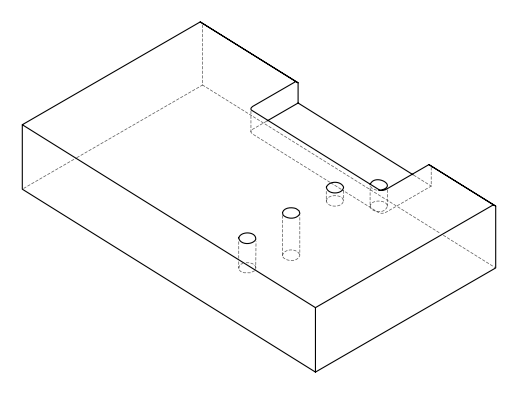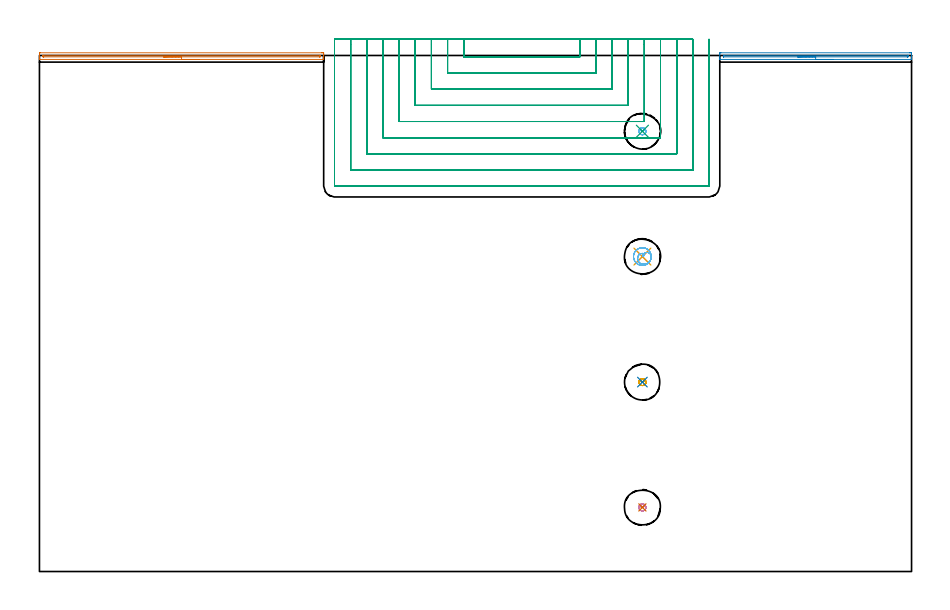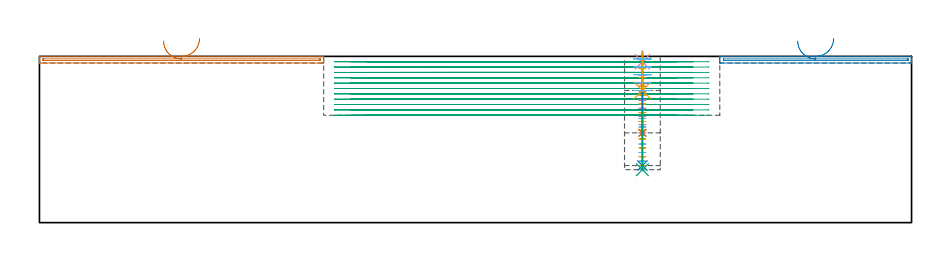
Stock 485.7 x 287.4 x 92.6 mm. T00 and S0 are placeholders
(PLAN: 12 operations, 6 tool changes, 103.2 min)
(1 AREA_MILL | FG_CHAMFER_SURFACE | UGT0205_001 | 2.69 min | 1104 mm3)
(2 AREA_MILL_1 | FG_CHAMFER_SURFACE_1 | UGT0205_001 | 1.86 min | 749 mm3)
(3 MILL_SLOT | SLOT_PARTIAL_RECTANGULAR | NXT0201_011 | Follow Part, ap 3, ae 75% | 94.59 min | 569581 mm3)
(4 MILL_BLIND_HOLE_FROM_SOLID_MATERIAL | STEP1POCKET | NXT0201_012 | Spiral | 0.75 min | 13242 mm3)
(5 MILL_BLIND_HOLE_FROM_SOLID_MATERIAL_1 | STEP1POCKET_1 | NXT0201_012 | Spiral | 0.97 min | 18900 mm3)
(6 MILL_BLIND_HOLE_FROM_SOLID_MATERIAL_2 | STEP1POCKET_3 | NXT0201_012 | Spiral | 0.53 min | 9418 mm3)
(7 BORE_BLIND_HOLE | STEP1POCKET | UGT0332_076 | 0.18 min | 0 mm3)
(8 BORE_BLIND_HOLE_1 | STEP1POCKET_1 | UGT0332_076 | 0.25 min | 0 mm3)
(9 BORE_BLIND_HOLE_2 | STEP1POCKET_3 | UGT0332_076 | 0.14 min | 0 mm3)
(10 SPOT_DRILL | STEP1POCKET_2 | NXT0321_9005460120000 | 0.05 min | 185 mm3)
(11 DRILL_BLIND_HOLE_INTO_CENTER | STEP1POCKET_2 | NXT0301_128 | 0.09 min | 1833 mm3)
(12 MILL_ROUGH_BLIND_HOLE_CONTOUR | STEP1POCKET_2 | NXT0201_010 | Spiral | 1.16 min | 3881 mm3)
(TOOL UGT0205_001 | Chamfer Mill 20 x 3 x 45 deg. | D20 FL50 Z2)
(TOOL NXT0201_011 | ENDMILL 12mm [2P460-1200-NA 1630] | D12 FL38 Z6)
(TOOL NXT0201_012 | ENDMILL 16mm [2P460-1600-NA 1630] | D16 FL38 Z6)
(TOOL UGT0332_076 | 19.75 mm Rough Boring Bar | D19.75)
(TOOL NXT0321_9005460120000 | NC Spot Drill, 142deg, 12mm, Carbide, Uncoated | D12 PA142 FL30 Z2)
(TOOL NXT0301_128 | Carbide Drill 12mm [861.1-1200-036A1-GP GC34] | D12 PA150 FL37.4 Z2)
(TOOL NXT0201_010 | ENDMILL 10mm [2P460-1000-NA 1630] | D10 FL30 Z6)
(OP 1 AREA_MILL)
G17 G21 G94 G90
T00 M6
G54
G17 G0 G90 X89.15 Y285.2 S1061 M3
G43 Z102.6 H0
G94 G1 X89.112 Z101.728 F250.
X88.998 Z100.863
X88.809 Z100.012
X88.547 Z99.18
X88.213 Z98.374
X87.81 Z97.6
X87.341 Z96.864
X86.81 Z96.172
X86.221 Z95.529
X85.578 Z94.939
X84.886 Z94.408
X84.15 Z93.94
X83.376 Z93.537
X82.57 Z93.203
X81.738 Z92.941
X80.886 Z92.752
X80.022 Z92.638
X79.15 Z92.6
X0.16 Y285.201 Z92.599
X0.097 Y285.199 Z92.597
X0.009 Y285.206 Z92.585
X0.003 Y285.218 Z92.573
X0. Y285.228 Z92.563
Y285.571 Z92.228
Y285.97 Z91.83
Y286.607 Z91.188
Y287.812 Z89.985
X0.004 Y288.38 Z89.414
X0.008 Y288.89 Z88.904
X0.089 Y288.894 Z88.902
X0.607 Y288.9 Z88.9
X157.169
X157.693 Y288.899 Z88.901
X158.211 Y288.893 Z88.902
X158.292 Y288.89 Z88.904
X158.3 Y288.38 Z89.414
Y287.812 Z89.985
Y287.493 Z90.303
Y286.925 Z90.871
Y286.607 Z91.188
Y285.97 Z91.83
Y285.574 Z92.225
Y285.228 Z92.563
X158.291 Y285.203 Z92.588
X158.14 Y285.2 Z92.6
X79.15
Y286.614 Z91.186
X2.392
X2.17 Y286.616 Z91.184
X2.063 Y286.619 Z91.181
X2.017 Y286.621 Z91.179
X2.01 Y286.652 Z91.148
X2.006 Y286.75 Z91.05
X2.002 Y286.994 Z90.806
X2.009 Y287.341 Z90.459
X2.013 Y287.479 Z90.321
X2.059 Y287.481 Z90.319
X2.169 Y287.484 Z90.316
X2.39 Y287.486 Z90.314
X155.908
X156.13 Y287.484 Z90.316
X156.237 Y287.481 Z90.319
X156.283 Y287.479 Z90.321
X156.29 Y287.449 Z90.351
X156.294 Y287.35 Z90.45
X156.299 Y287.106 Z90.694
X156.295 Y286.856 Z90.944
X156.29 Y286.662 Z91.138
X156.283 Y286.621 Z91.179
X156.237 Y286.619 Z91.181
X156.128 Y286.616 Z91.184
X155.908 Y286.614 Z91.186
X79.15
X78.278 Z91.224
X77.413 Z91.338
X76.562 Z91.526
X75.73 Z91.789
X74.924 Z92.123
X74.15 Z92.525
X73.414 Z92.994
X72.722 Z93.525
X72.079 Z94.115
X71.49 Z94.758
X70.958 Z95.45
X70.49 Z96.186
X70.087 Z96.96
X69.753 Z97.766
X69.491 Z98.598
X69.302 Z99.449
X69.188 Z100.314
X69.15 Z101.186
G0 Z102.6
M5
M2
(OP 2 AREA_MILL_1)
G17 G21 G94 G90
T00 M6
G54
G17 G0 G90 X442.3 Y285.2 S1061 M3
G43 Z102.6 H0
G94 G1 X442.262 Z101.728 F250.
X442.148 Z100.863
X441.959 Z100.012
X441.697 Z99.18
X441.363 Z98.374
X440.96 Z97.6
X440.492 Z96.864
X439.96 Z96.172
X439.371 Z95.529
X438.728 Z94.939
X438.036 Z94.408
X437.3 Z93.94
X436.526 Z93.537
X435.72 Z93.203
X434.888 Z92.941
X434.037 Z92.752
X433.172 Z92.638
X432.3 Z92.6
X379.085
X378.909 Y285.203 Z92.588
X378.9 Y285.232 Z92.559
Y285.631 Z92.169
Y285.873 Z91.927
Y286.607 Z91.188
Y287.86 Z89.937
X378.904 Y288.38 Z89.415
X378.909 Y288.891 Z88.905
X379.013 Y288.894 Z88.902
X379.532 Y288.9 Z88.9
X484.543
X485.068 Y288.899 Z88.901
X485.587 Y288.894 Z88.902
X485.691 Y288.891 Z88.905
X485.7 Y288.38 Z89.415
Y286.974 Z90.823
Y286.607 Z91.188
Y285.873 Z91.927
Y285.631 Z92.169
Y285.232 Z92.559
X485.691 Y285.203 Z92.588
X485.515 Y285.2 Z92.6
X432.3
Y286.614 Z91.186
X381.098 Y286.615 Z91.185
X380.99 Y286.616 Z91.184
X380.937 Y286.619 Z91.181
X380.916 Y286.621 Z91.179
X380.91 Y286.632 Z91.168
X380.906 Y286.755 Z91.045
X380.902 Y287.022 Z90.778
X380.91 Y287.417 Z90.383
X380.914 Y287.48 Z90.32
X380.933 Y287.482 Z90.318
X380.987 Y287.484 Z90.316
X381.098 Y287.485 Z90.315
X381.319 Y287.486 Z90.314
X483.502 Y287.485 Z90.315
X483.61 Y287.484 Z90.316
X483.663 Y287.482 Z90.318
X483.684 Y287.479 Z90.321
X483.69 Y287.468 Z90.332
X483.694 Y287.345 Z90.455
X483.699 Y287.077 Z90.723
X483.695 Y286.841 Z90.959
X483.69 Y286.634 Z91.166
X483.684 Y286.621 Z91.179
X483.663 Y286.619 Z91.181
X483.609 Y286.616 Z91.184
X483.499 Y286.615 Z91.185
X483.279 Y286.614 Z91.186
X432.3
X431.428 Z91.224
X430.564 Z91.338
X429.712 Z91.527
X428.88 Z91.789
X428.074 Z92.123
X427.3 Z92.526
X426.564 Z92.994
X425.872 Z93.525
X425.229 Z94.115
X424.64 Z94.758
X424.109 Z95.45
X423.64 Z96.186
X423.237 Z96.96
X422.903 Z97.766
X422.641 Z98.598
X422.452 Z99.449
X422.338 Z100.314
X422.3 Z101.186
G0 Z102.6
M5
M2
(OP 3 MILL_SLOT)
G17 G21 G94 G90
T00 M6
G54
G17 G0 G90 X236.3 Y296.4 S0 M3
G43 Z102.6 H1
Z89.618
G94 G1 Y293.4 F250.
Y286.6 F500.
X300.9
Y293.4
Y296.4 F250.
X227.3
Y293.4
Y277.6 F500.
X309.9
Y293.4
Y296.4 F250.
X218.3
Y293.4
Y268.6 F500.
X318.9
Y293.4
Y296.4 F250.
X209.3
Y293.4
Y259.6 F500.
X327.9
Y293.4
Y296.4 F250.
X200.3
Y293.4
Y250.6 F500.
X336.9
Y293.4
Y296.4 F250.
X191.3
Y293.4
Y241.6 F500.
X345.9
Y293.4
Y296.4 F250.
X182.3
Y293.4
Y232.6 F500.
X354.9
Y293.4
Y296.4 F250.
X173.3
Y293.4
Y223.6 F500.
X363.9
Y293.4
Y296.4 F250.
X164.3
Y293.4
Y214.9 F500.
G3 X164.6 Y214.6 R0.3
G1 X372.6
G3 X372.9 Y214.9 R0.3
G1 Y293.4
Y296.4 F250.
G0 X236.3 Z86.636
G1 Y293.4
Y286.6 F500.
X300.9
Y293.4
Y296.4 F250.
X227.3
Y293.4
Y277.6 F500.
X309.9
Y293.4
Y296.4 F250.
X218.3
Y293.4
Y268.6 F500.
X318.9
Y293.4
Y296.4 F250.
X209.3
Y293.4
Y259.6 F500.
X327.9
Y293.4
Y296.4 F250.
X200.3
Y293.4
Y250.6 F500.
X336.9
Y293.4
Y296.4 F250.
X191.3
Y293.4
Y241.6 F500.
X345.9
Y293.4
Y296.4 F250.
X182.3
Y293.4
Y232.6 F500.
X354.9
Y293.4
Y296.4 F250.
X173.3
Y293.4
Y223.6 F500.
X363.9
Y293.4
Y296.4 F250.
X164.3
Y293.4
Y214.9 F500.
G3 X164.6 Y214.6 R0.3
G1 X372.6
G3 X372.9 Y214.9 R0.3
G1 Y293.4
Y296.4 F250.
G0 X236.3 Z83.654
G1 Y293.4
Y286.6 F500.
X300.9
Y293.4
Y296.4 F250.
X227.3
Y293.4
Y277.6 F500.
X309.9
Y293.4
Y296.4 F250.
X218.3
Y293.4
Y268.6 F500.
X318.9
Y293.4
Y296.4 F250.
X209.3
Y293.4
Y259.6 F500.
X327.9
Y293.4
Y296.4 F250.
X200.3
Y293.4
Y250.6 F500.
X336.9
Y293.4
Y296.4 F250.
X191.3
Y293.4
Y241.6 F500.
X345.9
Y293.4
Y296.4 F250.
X182.3
Y293.4
Y232.6 F500.
X354.9
Y293.4
Y296.4 F250.
X173.3
Y293.4
Y223.6 F500.
X363.9
Y293.4
Y296.4 F250.
X164.3
Y293.4
Y214.9 F500.
G3 X164.6 Y214.6 R0.3
G1 X372.6
G3 X372.9 Y214.9 R0.3
G1 Y293.4
Y296.4 F250.
G0 X236.3 Z80.673
G1 Y293.4
Y286.6 F500.
X300.9
Y293.4
Y296.4 F250.
X227.3
Y293.4
Y277.6 F500.
X309.9
Y293.4
Y296.4 F250.
X218.3
Y293.4
Y268.6 F500.
X318.9
Y293.4
Y296.4 F250.
X209.3
Y293.4
Y259.6 F500.
X327.9
Y293.4
Y296.4 F250.
X200.3
Y293.4
Y250.6 F500.
X336.9
Y293.4
Y296.4 F250.
X191.3
Y293.4
Y241.6 F500.
X345.9
Y293.4
Y296.4 F250.
X182.3
Y293.4
Y232.6 F500.
X354.9
Y293.4
Y296.4 F250.
X173.3
Y293.4
Y223.6 F500.
X363.9
Y293.4
Y296.4 F250.
X164.3
Y293.4
Y214.9 F500.
G3 X164.6 Y214.6 R0.3
G1 X372.6
G3 X372.9 Y214.9 R0.3
G1 Y293.4
Y296.4 F250.
G0 X236.3 Z77.691
G1 Y293.4
Y286.6 F500.
X300.9
Y293.4
Y296.4 F250.
X227.3
Y293.4
Y277.6 F500.
X309.9
Y293.4
Y296.4 F250.
X218.3
Y293.4
Y268.6 F500.
X318.9
Y293.4
Y296.4 F250.
X209.3
Y293.4
Y259.6 F500.
X327.9
Y293.4
Y296.4 F250.
X200.3
Y293.4
Y250.6 F500.
X336.9
Y293.4
Y296.4 F250.
X191.3
Y293.4
Y241.6 F500.
X345.9
Y293.4
Y296.4 F250.
X182.3
Y293.4
Y232.6 F500.
X354.9
Y293.4
Y296.4 F250.
X173.3
Y293.4
Y223.6 F500.
X363.9
Y293.4
Y296.4 F250.
X164.3
Y293.4
Y214.9 F500.
G3 X164.6 Y214.6 R0.3
G1 X372.6
G3 X372.9 Y214.9 R0.3
G1 Y293.4
Y296.4 F250.
G0 X236.3 Z74.709
G1 Y293.4
Y286.6 F500.
X300.9
Y293.4
Y296.4 F250.
X227.3
Y293.4
Y277.6 F500.
X309.9
Y293.4
Y296.4 F250.
X218.3
Y293.4
Y268.6 F500.
X318.9
Y293.4
Y296.4 F250.
X209.3
Y293.4
Y259.6 F500.
X327.9
Y293.4
Y296.4 F250.
X200.3
Y293.4
Y250.6 F500.
X336.9
Y293.4
Y296.4 F250.
X191.3
Y293.4
Y241.6 F500.
X345.9
Y293.4
Y296.4 F250.
X182.3
Y293.4
Y232.6 F500.
X354.9
Y293.4
Y296.4 F250.
X173.3
Y293.4
Y223.6 F500.
X363.9
Y293.4
Y296.4 F250.
X164.3
Y293.4
Y214.9 F500.
G3 X164.6 Y214.6 R0.3
G1 X372.6
G3 X372.9 Y214.9 R0.3
G1 Y293.4
Y296.4 F250.
G0 X236.3 Z71.727
G1 Y293.4
Y286.6 F500.
X300.9
Y293.4
Y296.4 F250.
X227.3
Y293.4
Y277.6 F500.
X309.9
Y293.4
Y296.4 F250.
X218.3
Y293.4
Y268.6 F500.
X318.9
Y293.4
Y296.4 F250.
X209.3
Y293.4
Y259.6 F500.
X327.9
Y293.4
Y296.4 F250.
X200.3
Y293.4
Y250.6 F500.
X336.9
Y293.4
Y296.4 F250.
X191.3
Y293.4
Y241.6 F500.
X345.9
Y293.4
Y296.4 F250.
X182.3
Y293.4
Y232.6 F500.
X354.9
Y293.4
Y296.4 F250.
X173.3
Y293.4
Y223.6 F500.
X363.9
Y293.4
Y296.4 F250.
X164.3
Y293.4
Y214.9 F500.
G3 X164.6 Y214.6 R0.3
G1 X372.6
G3 X372.9 Y214.9 R0.3
G1 Y293.4
Y296.4 F250.
G0 X236.3 Z68.745
G1 Y293.4
Y286.6 F500.
X300.9
Y293.4
Y296.4 F250.
X227.3
Y293.4
Y277.6 F500.
X309.9
Y293.4
Y296.4 F250.
X218.3
Y293.4
Y268.6 F500.
X318.9
Y293.4
Y296.4 F250.
X209.3
Y293.4
Y259.6 F500.
X327.9
Y293.4
Y296.4 F250.
X200.3
Y293.4
Y250.6 F500.
X336.9
Y293.4
Y296.4 F250.
X191.3
Y293.4
Y241.6 F500.
X345.9
Y293.4
Y296.4 F250.
X182.3
Y293.4
Y232.6 F500.
X354.9
Y293.4
Y296.4 F250.
X173.3
Y293.4
Y223.6 F500.
X363.9
Y293.4
Y296.4 F250.
X164.3
Y293.4
Y214.9 F500.
G3 X164.6 Y214.6 R0.3
G1 X372.6
G3 X372.9 Y214.9 R0.3
G1 Y293.4
Y296.4 F250.
G0 X236.3 Z65.764
G1 Y293.4
Y286.6 F500.
X300.9
Y293.4
Y296.4 F250.
X227.3
Y293.4
Y277.6 F500.
X309.9
Y293.4
Y296.4 F250.
X218.3
Y293.4
Y268.6 F500.
X318.9
Y293.4
Y296.4 F250.
X209.3
Y293.4
Y259.6 F500.
X327.9
Y293.4
Y296.4 F250.
X200.3
Y293.4
Y250.6 F500.
X336.9
Y293.4
Y296.4 F250.
X191.3
Y293.4
Y241.6 F500.
X345.9
Y293.4
Y296.4 F250.
X182.3
Y293.4
Y232.6 F500.
X354.9
Y293.4
Y296.4 F250.
X173.3
Y293.4
Y223.6 F500.
X363.9
Y293.4
Y296.4 F250.
X164.3
Y293.4
Y214.9 F500.
G3 X164.6 Y214.6 R0.3
G1 X372.6
G3 X372.9 Y214.9 R0.3
G1 Y293.4
Y296.4 F250.
G0 X236.3 Z62.782
G1 Y293.4
Y286.6 F500.
X300.9
Y293.4
Y296.4 F250.
X227.3
Y293.4
Y277.6 F500.
X309.9
Y293.4
Y296.4 F250.
X218.3
Y293.4
Y268.6 F500.
X318.9
Y293.4
Y296.4 F250.
X209.3
Y293.4
Y259.6 F500.
X327.9
Y293.4
Y296.4 F250.
X200.3
Y293.4
Y250.6 F500.
X336.9
Y293.4
Y296.4 F250.
X191.3
Y293.4
Y241.6 F500.
X345.9
Y293.4
Y296.4 F250.
X182.3
Y293.4
Y232.6 F500.
X354.9
Y293.4
Y296.4 F250.
X173.3
Y293.4
Y223.6 F500.
X363.9
Y293.4
Y296.4 F250.
X164.3
Y293.4
Y214.9 F500.
G3 X164.6 Y214.6 R0.3
G1 X372.6
G3 X372.9 Y214.9 R0.3
G1 Y293.4
Y296.4 F250.
G0 X236.3 Z59.8
G1 Y293.4
Y286.6 F500.
X300.9
Y293.4
Y296.4 F250.
X227.3
Y293.4
Y277.6 F500.
X309.9
Y293.4
Y296.4 F250.
X218.3
Y293.4
Y268.6 F500.
X318.9
Y293.4
Y296.4 F250.
X209.3
Y293.4
Y259.6 F500.
X327.9
Y293.4
Y296.4 F250.
X200.3
Y293.4
Y250.6 F500.
X336.9
Y293.4
Y296.4 F250.
X191.3
Y293.4
Y241.6 F500.
X345.9
Y293.4
Y296.4 F250.
X182.3
Y293.4
Y232.6 F500.
X354.9
Y293.4
Y296.4 F250.
X173.3
Y293.4
Y223.6 F500.
X363.9
Y293.4
Y296.4 F250.
X164.3
Y293.4
Y214.9 F500.
G3 X164.6 Y214.6 R0.3
G1 X372.6
G3 X372.9 Y214.9 R0.3
G1 Y293.4
Y296.4 F250.
G0 Z102.6
M5
M2
(OP 4 MILL_BLIND_HOLE_FROM_SOLID_MATERIAL)
G17 G21 G94 G90
T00 M6
G54
G17 G0 G90 X335.8 Y35.7 S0 M3
G43 Z102.6 H1
Z91.04
G94 G3 X336.775 Y36.675 R0.975 F250.
X335.8 Y37.65 R0.975
X333.85 Y35.7 R1.95
X335.8 Y37.65 R-1.95
X334.825 Y36.675 R0.975
X335.8 Y35.7 R0.975
G0 Z86.48
G3 X336.775 Y36.675 R0.975
X335.8 Y37.65 R0.975
X333.85 Y35.7 R1.95
X335.8 Y37.65 R-1.95
X334.825 Y36.675 R0.975
X335.8 Y35.7 R0.975
G0 Z81.92
G3 X336.775 Y36.675 R0.975
X335.8 Y37.65 R0.975
X333.85 Y35.7 R1.95
X335.8 Y37.65 R-1.95
X334.825 Y36.675 R0.975
X335.8 Y35.7 R0.975
G0 Z77.36
G3 X336.775 Y36.675 R0.975
X335.8 Y37.65 R0.975
X333.85 Y35.7 R1.95
X335.8 Y37.65 R-1.95
X334.825 Y36.675 R0.975
X335.8 Y35.7 R0.975
G0 Z72.8
G3 X336.775 Y36.675 R0.975
X335.8 Y37.65 R0.975
X333.85 Y35.7 R1.95
X335.8 Y37.65 R-1.95
X334.825 Y36.675 R0.975
X335.8 Y35.7 R0.975
G0 Z68.24
G3 X336.775 Y36.675 R0.975
X335.8 Y37.65 R0.975
X333.85 Y35.7 R1.95
X335.8 Y37.65 R-1.95
X334.825 Y36.675 R0.975
X335.8 Y35.7 R0.975
G0 Z63.68
G3 X336.775 Y36.675 R0.975
X335.8 Y37.65 R0.975
X333.85 Y35.7 R1.95
X335.8 Y37.65 R-1.95
X334.825 Y36.675 R0.975
X335.8 Y35.7 R0.975
G0 Z59.12
G3 X336.775 Y36.675 R0.975
X335.8 Y37.65 R0.975
X333.85 Y35.7 R1.95
X335.8 Y37.65 R-1.95
X334.825 Y36.675 R0.975
X335.8 Y35.7 R0.975
G0 Z54.56
G3 X336.775 Y36.675 R0.975
X335.8 Y37.65 R0.975
X333.85 Y35.7 R1.95
X335.8 Y37.65 R-1.95
X334.825 Y36.675 R0.975
X335.8 Y35.7 R0.975
G0 Z50.
G3 X336.775 Y36.675 R0.975
X335.8 Y37.65 R0.975
X333.85 Y35.7 R1.95
X335.8 Y37.65 R-1.95
X334.825 Y36.675 R0.975
X335.8 Y35.7 R0.975
G0 Z102.6
M5
M2
(OP 5 MILL_BLIND_HOLE_FROM_SOLID_MATERIAL_1)
G17 G21 G94 G90
T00 M6
G54
G17 G0 G90 X335.8 Y105.5 S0 M3
G43 Z102.6 H1
Z90.692
G94 G3 X336.775 Y106.475 R0.975 F250.
X335.8 Y107.45 R0.975
X333.85 Y105.5 R1.95
X335.8 Y107.45 R-1.95
X334.825 Y106.475 R0.975
X335.8 Y105.5 R0.975
G0 Z85.785
G3 X336.775 Y106.475 R0.975
X335.8 Y107.45 R0.975
X333.85 Y105.5 R1.95
X335.8 Y107.45 R-1.95
X334.825 Y106.475 R0.975
X335.8 Y105.5 R0.975
G0 Z80.877
G3 X336.775 Y106.475 R0.975
X335.8 Y107.45 R0.975
X333.85 Y105.5 R1.95
X335.8 Y107.45 R-1.95
X334.825 Y106.475 R0.975
X335.8 Y105.5 R0.975
G0 Z75.969
G3 X336.775 Y106.475 R0.975
X335.8 Y107.45 R0.975
X333.85 Y105.5 R1.95
X335.8 Y107.45 R-1.95
X334.825 Y106.475 R0.975
X335.8 Y105.5 R0.975
G0 Z71.062
G3 X336.775 Y106.475 R0.975
X335.8 Y107.45 R0.975
X333.85 Y105.5 R1.95
X335.8 Y107.45 R-1.95
X334.825 Y106.475 R0.975
X335.8 Y105.5 R0.975
G0 Z66.154
G3 X336.775 Y106.475 R0.975
X335.8 Y107.45 R0.975
X333.85 Y105.5 R1.95
X335.8 Y107.45 R-1.95
X334.825 Y106.475 R0.975
X335.8 Y105.5 R0.975
G0 Z61.246
G3 X336.775 Y106.475 R0.975
X335.8 Y107.45 R0.975
X333.85 Y105.5 R1.95
X335.8 Y107.45 R-1.95
X334.825 Y106.475 R0.975
X335.8 Y105.5 R0.975
G0 Z56.338
G3 X336.775 Y106.475 R0.975
X335.8 Y107.45 R0.975
X333.85 Y105.5 R1.95
X335.8 Y107.45 R-1.95
X334.825 Y106.475 R0.975
X335.8 Y105.5 R0.975
G0 Z51.431
G3 X336.775 Y106.475 R0.975
X335.8 Y107.45 R0.975
X333.85 Y105.5 R1.95
X335.8 Y107.45 R-1.95
X334.825 Y106.475 R0.975
X335.8 Y105.5 R0.975
G0 Z46.523
G3 X336.775 Y106.475 R0.975
X335.8 Y107.45 R0.975
X333.85 Y105.5 R1.95
X335.8 Y107.45 R-1.95
X334.825 Y106.475 R0.975
X335.8 Y105.5 R0.975
G0 Z41.615
G3 X336.775 Y106.475 R0.975
X335.8 Y107.45 R0.975
X333.85 Y105.5 R1.95
X335.8 Y107.45 R-1.95
X334.825 Y106.475 R0.975
X335.8 Y105.5 R0.975
G0 Z36.708
G3 X336.775 Y106.475 R0.975
X335.8 Y107.45 R0.975
X333.85 Y105.5 R1.95
X335.8 Y107.45 R-1.95
X334.825 Y106.475 R0.975
X335.8 Y105.5 R0.975
G0 Z31.8
G3 X336.775 Y106.475 R0.975
X335.8 Y107.45 R0.975
X333.85 Y105.5 R1.95
X335.8 Y107.45 R-1.95
X334.825 Y106.475 R0.975
X335.8 Y105.5 R0.975
G0 Z102.6
M5
M2
(OP 6 MILL_BLIND_HOLE_FROM_SOLID_MATERIAL_2)
G17 G21 G94 G90
T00 M6
G54
G17 G0 G90 X335.8 Y245.2 S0 M3
G43 Z102.6 H1
Z58.043
G94 G3 X336.775 Y246.175 R0.975 F250.
X335.8 Y247.15 R0.975
X333.85 Y245.2 R1.95
X335.8 Y247.15 R-1.95
X334.825 Y246.175 R0.975
X335.8 Y245.2 R0.975
G0 Z53.286
G3 X336.775 Y246.175 R0.975
X335.8 Y247.15 R0.975
X333.85 Y245.2 R1.95
X335.8 Y247.15 R-1.95
X334.825 Y246.175 R0.975
X335.8 Y245.2 R0.975
G0 Z48.529
G3 X336.775 Y246.175 R0.975
X335.8 Y247.15 R0.975
X333.85 Y245.2 R1.95
X335.8 Y247.15 R-1.95
X334.825 Y246.175 R0.975
X335.8 Y245.2 R0.975
G0 Z43.771
G3 X336.775 Y246.175 R0.975
X335.8 Y247.15 R0.975
X333.85 Y245.2 R1.95
X335.8 Y247.15 R-1.95
X334.825 Y246.175 R0.975
X335.8 Y245.2 R0.975
G0 Z39.014
G3 X336.775 Y246.175 R0.975
X335.8 Y247.15 R0.975
X333.85 Y245.2 R1.95
X335.8 Y247.15 R-1.95
X334.825 Y246.175 R0.975
X335.8 Y245.2 R0.975
G0 Z34.257
G3 X336.775 Y246.175 R0.975
X335.8 Y247.15 R0.975
X333.85 Y245.2 R1.95
X335.8 Y247.15 R-1.95
X334.825 Y246.175 R0.975
X335.8 Y245.2 R0.975
G0 Z29.5
G3 X336.775 Y246.175 R0.975
X335.8 Y247.15 R0.975
X333.85 Y245.2 R1.95
X335.8 Y247.15 R-1.95
X334.825 Y246.175 R0.975
X335.8 Y245.2 R0.975
G0 Z102.6
M5
M2
(OP 7 BORE_BLIND_HOLE)
G17 G21 G94 G90
T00 M6
G54
G17 G0 G90 X335.8 Y35.7 S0 M3
G43 Z102.6 H0
G94 G85 G98 Z50. F250. R94.6
G80
M5
M2
(OP 8 BORE_BLIND_HOLE_1)
G17 G21 G94 G90
T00 M6
G54
G17 G0 G90 X335.8 Y105.5 S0 M3
G43 Z102.6 H0
G94 G85 G98 Z31.8 F250. R94.6
G80
M5
M2
(OP 9 BORE_BLIND_HOLE_2)
G17 G21 G94 G90
T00 M6
G54
G17 G0 G90 X335.8 Y245.2 S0 M3
G43 Z102.6 H0
G94 G85 G98 Z29.5 F250. R61.8
G80
M5
M2
(OP 10 SPOT_DRILL)
G17 G21 G94 G90
T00 M6
G54
G17 G0 G90 X335.8 Y175.4 S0 M3
G43 Z102.6 H0
G94 G81 G98 Z89.6 F250. R95.6
G80
M5
M2
(OP 11 DRILL_BLIND_HOLE_INTO_CENTER)
G17 G21 G94 G90
T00 M6
G54
G17 G0 G90 X335.8 Y175.4 S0 M3
G43 Z102.6 H1
G94 G81 G98 Z73.6 F250. R94.6
G80
M5
M2
(OP 12 MILL_ROUGH_BLIND_HOLE_CONTOUR)
G17 G21 G94 G90
T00 M6
G54
G17 G0 G90 X335.8 Y175.4 S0 M3
G43 Z102.6 H1
Z91.2
G94 G3 X335.828 Y177.184 R0.892 F250.
X333.326 Y175.478 R2.57
X336.251 Y171.09 R3.288
X340.74 Y175.089 R4.274
X336.111 Y180.34 R4.95
X340.74 Y175.089 R-4.95
X338.426 Y177.715 R2.475
X335.8 Y175.4 R2.475
G0 Z86.8
G3 X335.828 Y177.184 R0.892
X333.326 Y175.478 R2.57
X336.251 Y171.09 R3.288
X340.74 Y175.089 R4.274
X336.111 Y180.34 R4.95
X340.74 Y175.089 R-4.95
X338.426 Y177.715 R2.475
X335.8 Y175.4 R2.475
G0 Z82.4
G3 X335.828 Y177.184 R0.892
X333.326 Y175.478 R2.57
X336.251 Y171.09 R3.288
X340.74 Y175.089 R4.274
X336.111 Y180.34 R4.95
X340.74 Y175.089 R-4.95
X338.426 Y177.715 R2.475
X335.8 Y175.4 R2.475
G0 Z78.
G3 X335.828 Y177.184 R0.892
X333.326 Y175.478 R2.57
X336.251 Y171.09 R3.288
X340.74 Y175.089 R4.274
X336.111 Y180.34 R4.95
X340.74 Y175.089 R-4.95
X338.426 Y177.715 R2.475
X335.8 Y175.4 R2.475
G0 Z73.6
G3 X335.828 Y177.184 R0.892
X333.326 Y175.478 R2.57
X336.251 Y171.09 R3.288
X340.74 Y175.089 R4.274
X336.111 Y180.34 R4.95
X340.74 Y175.089 R-4.95
X338.426 Y177.715 R2.475
X335.8 Y175.4 R2.475
G0 Z102.6
M5
M2
